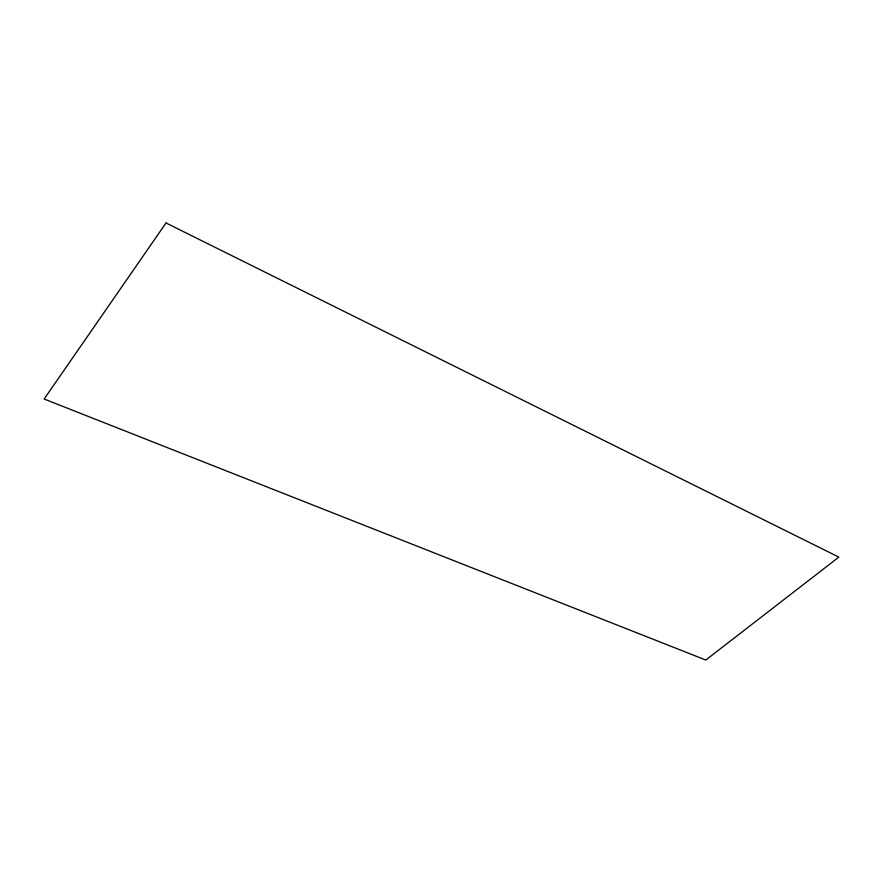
<?xml version="1.0" encoding="UTF-8"?>
<svg xmlns="http://www.w3.org/2000/svg" width="883" height="883" viewBox="0 0 883 883"><rect width="100%" height="100%" fill="white"/><g stroke="black" fill="none" stroke-linecap="round" stroke-linejoin="round"><path stroke-width="1.32" d="M166.015 222.969L44.15 399.028L705.793 660.031L838.85 557.107L166.015 222.969"/></g></svg>
